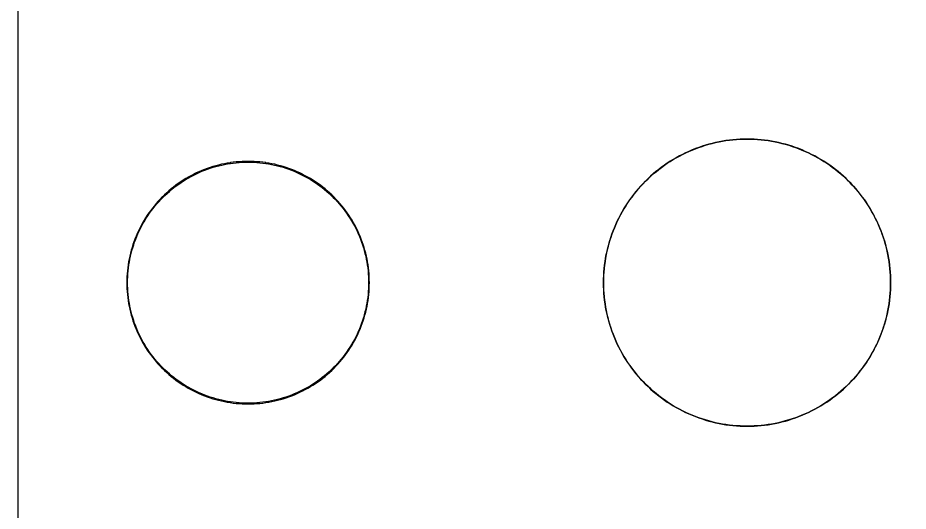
# Model space of a CAD drawing. Extents: x 2 to 124, y 0 to 129.
# Drawn here: x 2.36 to 31.82, y 32.97 to 49.29 of the extents above; entities that cross this region are included whole.
import ezdxf

# ---------------------------------------------------------------- set-up
doc = ezdxf.new("R2010")
doc.units = 0

msp = doc.modelspace()

# ---------------------------------------------------------------- linework, layer by layer
at = {"color": 5, "true_color": 0x0000ff}
msp.add_polyline3d([(123.94209, 0.3175, 0), (123.94209, 128.81762, 0), (2.36219, 128.81762, 0), (2.36219, 0.3175, 0), (123.94209, 0.3175, 0)], close=True, dxfattribs=at)
at = {"color": 34, "true_color": 0x008000}
for points in [[(2.3622, 0.3175, 0), (123.94209, 0.3175, 0), (123.94209, 128.81762, 0), (2.3622, 128.81762, 0), (2.3622, 0.3175, 0)], [(26.37561, 45.27727, 0), (26.25902, 45.27296, 0), (26.14269, 45.26584, 0), (26.02661, 45.25594, 0), (25.91079, 45.24298, 0), (25.79522, 45.22749, 0), (25.79483, 45.22743, 0), (25.68018, 45.20895, 0), (25.68016, 45.20895, 0), (25.67976, 45.20888, 0), (25.56521, 45.18755, 0), (25.45116, 45.16342, 0), (25.33763, 45.13649, 0), (25.22485, 45.10678, 0), (25.11284, 45.07426, 0), (25.00184, 45.03896, 0), (24.8916, 45.00111, 0), (24.78238, 44.96047, 0), (24.67392, 44.91704, 0), (24.56699, 44.87132, 0), (24.46082, 44.8228, 0), (24.35617, 44.7715, 0), (24.35582, 44.77132, 0), (24.25218, 44.71772, 0), (24.15008, 44.66133, 0), (24.04949, 44.60266, 0), (23.95018, 44.5417, 0), (23.85239, 44.47795, 0), (23.75638, 44.41216, 0), (23.66189, 44.34383, 0), (23.56918, 44.27322, 0), (23.47799, 44.20032, 0), (23.38884, 44.12539, 0), (23.30146, 44.04818, 0), (23.21612, 43.96868, 0), (23.13255, 43.8874, 0), (23.13227, 43.88712, 0), (23.05099, 43.80355, 0), (22.97149, 43.71821, 0), (22.89427, 43.63083, 0), (22.81934, 43.54168, 0), (22.74645, 43.45049, 0), (22.67583, 43.35778, 0), (22.60751, 43.26329, 0), (22.54172, 43.16728, 0), (22.47797, 43.06949, 0), (22.41701, 42.97018, 0), (22.35833, 42.86959, 0), (22.30195, 42.76748, 0), (22.30177, 42.76713, 0), (22.24835, 42.66385, 0), (22.24817, 42.6635, 0), (22.19686, 42.55885, 0), (22.14835, 42.45268, 0), (22.10263, 42.34574, 0), (22.0592, 42.23729, 0), (22.01856, 42.12807, 0), (21.98071, 42.01783, 0), (21.9454, 41.90683, 0), (21.91289, 41.79482, 0), (21.88317, 41.68204, 0), (21.85625, 41.5685, 0), (21.83212, 41.45445, 0), (21.81078, 41.3399, 0), (21.81072, 41.3395, 0), (21.79224, 41.22484, 0), (21.79218, 41.22444, 0), (21.77669, 41.10888, 0), (21.76373, 40.99304, 0), (21.75382, 40.87698, 0), (21.74671, 40.76065, 0), (21.74239, 40.64406, 0), (21.74087, 40.52747, 0), (21.74239, 40.41089, 0), (21.74671, 40.2943, 0), (21.75382, 40.17797, 0), (21.76373, 40.06189, 0), (21.77669, 39.94607, 0), (21.79218, 39.8305, 0), (21.79224, 39.8301, 0), (21.81078, 39.71504, 0), (21.83212, 39.60049, 0), (21.85625, 39.48644, 0), (21.88317, 39.3729, 0), (21.91289, 39.26012, 0), (21.9454, 39.14811, 0), (21.98071, 39.03712, 0), (22.01856, 38.92687, 0), (22.0592, 38.81765, 0), (22.10263, 38.7092, 0), (22.14835, 38.60226, 0), (22.19686, 38.4961, 0), (22.19704, 38.49574, 0), (22.24817, 38.39145, 0), (22.24835, 38.39109, 0), (22.30195, 38.28746, 0), (22.35833, 38.18535, 0), (22.41701, 38.08477, 0), (22.47797, 37.98546, 0), (22.54172, 37.88767, 0), (22.60751, 37.79164, 0), (22.67583, 37.69717, 0), (22.74645, 37.60446, 0), (22.81934, 37.51327, 0), (22.89427, 37.42412, 0), (22.97149, 37.33674, 0), (23.05099, 37.25139, 0), (23.13227, 37.16783, 0), (23.13255, 37.16755, 0), (23.21612, 37.08627, 0), (23.30146, 37.00677, 0), (23.38884, 36.92955, 0), (23.47799, 36.85461, 0), (23.56918, 36.78172, 0), (23.66189, 36.71111, 0), (23.75638, 36.64279, 0), (23.85239, 36.577, 0), (23.95018, 36.51325, 0), (24.04949, 36.45229, 0), (24.15008, 36.39361, 0), (24.25218, 36.33722, 0), (24.35582, 36.28363, 0), (24.35617, 36.28345, 0), (24.46082, 36.23214, 0), (24.56699, 36.18363, 0), (24.67392, 36.13791, 0), (24.78238, 36.09447, 0), (24.8916, 36.05383, 0), (25.00184, 36.01599, 0), (25.11284, 35.98068, 0), (25.22485, 35.94816, 0), (25.33763, 35.91845, 0), (25.45116, 35.89153, 0), (25.56521, 35.8674, 0), (25.67976, 35.84606, 0), (25.68016, 35.84599, 0), (25.68018, 35.84599, 0), (25.79483, 35.82752, 0), (25.79522, 35.82746, 0), (25.91079, 35.81196, 0), (26.02661, 35.79901, 0), (26.14269, 35.7891, 0), (26.25902, 35.78199, 0), (26.37561, 35.77767, 0), (26.49219, 35.77615, 0), (26.60878, 35.77767, 0), (26.72537, 35.78199, 0), (26.8417, 35.7891, 0), (26.95778, 35.79901, 0), (27.0736, 35.81196, 0), (27.18917, 35.82746, 0), (27.18956, 35.82752, 0), (27.30421, 35.84599, 0), (27.30423, 35.84599, 0), (27.30463, 35.84606, 0), (27.41918, 35.8674, 0), (27.53323, 35.89153, 0), (27.64676, 35.91845, 0), (27.75954, 35.94816, 0), (27.87155, 35.98068, 0), (27.98255, 36.01599, 0), (28.09279, 36.05383, 0), (28.20201, 36.09447, 0), (28.31047, 36.13791, 0), (28.4174, 36.18363, 0), (28.52357, 36.23214, 0), (28.62822, 36.28345, 0), (28.62857, 36.28363, 0), (28.73221, 36.33722, 0), (28.83431, 36.39361, 0), (28.9349, 36.45229, 0), (29.03421, 36.51325, 0), (29.132, 36.577, 0), (29.22801, 36.64279, 0), (29.3225, 36.71111, 0), (29.41521, 36.78172, 0), (29.5064, 36.85461, 0), (29.59555, 36.92955, 0), (29.68293, 37.00677, 0), (29.76827, 37.08627, 0), (29.85184, 37.16755, 0), (29.85212, 37.16783, 0), (29.9334, 37.25139, 0), (30.0129, 37.33674, 0), (30.09012, 37.42412, 0), (30.16505, 37.51327, 0), (30.23794, 37.60446, 0), (30.30856, 37.69717, 0), (30.37688, 37.79164, 0), (30.44267, 37.88767, 0), (30.50642, 37.98546, 0), (30.56738, 38.08477, 0), (30.62606, 38.18535, 0), (30.68244, 38.28746, 0), (30.73604, 38.39109, 0), (30.73622, 38.39145, 0), (30.78735, 38.49574, 0), (30.78753, 38.4961, 0), (30.83604, 38.60226, 0), (30.88176, 38.7092, 0), (30.92519, 38.81765, 0), (30.96583, 38.92687, 0), (31.00368, 39.03712, 0), (31.03899, 39.14811, 0), (31.0715, 39.26012, 0), (31.10122, 39.3729, 0), (31.12814, 39.48644, 0), (31.15227, 39.60049, 0), (31.17361, 39.71504, 0), (31.19215, 39.8301, 0), (31.19221, 39.8305, 0), (31.20771, 39.94607, 0), (31.22066, 40.06189, 0), (31.23057, 40.17797, 0), (31.23768, 40.2943, 0), (31.242, 40.41089, 0), (31.24352, 40.52747, 0), (31.242, 40.64406, 0), (31.23768, 40.76065, 0), (31.23057, 40.87698, 0), (31.22066, 40.99304, 0), (31.20771, 41.10888, 0), (31.19221, 41.22444, 0), (31.19215, 41.22484, 0), (31.17367, 41.3395, 0), (31.17361, 41.3399, 0), (31.15227, 41.45445, 0), (31.12814, 41.5685, 0), (31.10122, 41.68204, 0), (31.0715, 41.79482, 0), (31.03899, 41.90683, 0), (31.00368, 42.01783, 0), (30.96583, 42.12807, 0), (30.92519, 42.23729, 0), (30.88176, 42.34574, 0), (30.83604, 42.45268, 0), (30.78753, 42.55885, 0), (30.73622, 42.6635, 0), (30.73604, 42.66385, 0), (30.68262, 42.76713, 0), (30.68244, 42.76748, 0), (30.62606, 42.86959, 0), (30.56738, 42.97018, 0), (30.50642, 43.06949, 0), (30.44267, 43.16728, 0), (30.37688, 43.26329, 0), (30.30856, 43.35778, 0), (30.23794, 43.45049, 0), (30.16505, 43.54168, 0), (30.09012, 43.63083, 0), (30.0129, 43.71821, 0), (29.9334, 43.80355, 0), (29.85212, 43.88712, 0), (29.85184, 43.8874, 0), (29.76827, 43.96868, 0), (29.68293, 44.04818, 0), (29.59555, 44.12539, 0), (29.5064, 44.20032, 0), (29.41521, 44.27322, 0), (29.3225, 44.34383, 0), (29.22801, 44.41216, 0), (29.132, 44.47795, 0), (29.03421, 44.5417, 0), (28.9349, 44.60266, 0), (28.83431, 44.66133, 0), (28.73221, 44.71772, 0), (28.62857, 44.77132, 0), (28.62822, 44.7715, 0), (28.52357, 44.8228, 0), (28.4174, 44.87132, 0), (28.31047, 44.91704, 0), (28.20201, 44.96047, 0), (28.09279, 45.00111, 0), (27.98255, 45.03896, 0), (27.87155, 45.07426, 0), (27.75954, 45.10678, 0), (27.64676, 45.13649, 0), (27.53323, 45.16342, 0), (27.41918, 45.18755, 0), (27.30463, 45.20888, 0), (27.30423, 45.20895, 0), (27.30421, 45.20895, 0), (27.18956, 45.22743, 0), (27.18917, 45.22749, 0), (27.0736, 45.24298, 0), (26.95778, 45.25594, 0), (26.8417, 45.26584, 0), (26.72537, 45.27296, 0), (26.60878, 45.27727, 0), (26.49219, 45.2788, 0), (26.37561, 45.27727, 0)], [(26.72537, 35.78452, 0), (26.60878, 35.7802, 0), (26.49219, 35.77868, 0), (26.37561, 35.7802, 0), (26.25902, 35.78452, 0), (26.14269, 35.79164, 0), (26.02661, 35.80155, 0), (25.91079, 35.8145, 0), (25.79522, 35.83, 0), (25.7952, 35.83, 0), (25.68055, 35.84848, 0), (25.566, 35.86981, 0), (25.45195, 35.89394, 0), (25.33841, 35.92087, 0), (25.22564, 35.95058, 0), (25.11362, 35.9831, 0), (25.00262, 36.0184, 0), (24.89239, 36.05625, 0), (24.78317, 36.09689, 0), (24.67471, 36.14032, 0), (24.56778, 36.18604, 0), (24.4616, 36.23456, 0), (24.357, 36.28584, 0), (24.25368, 36.33928, 0), (24.15157, 36.39567, 0), (24.05099, 36.45434, 0), (23.95167, 36.5153, 0), (23.85388, 36.57905, 0), (23.75787, 36.64484, 0), (23.66338, 36.71317, 0), (23.57067, 36.78378, 0), (23.47949, 36.85667, 0), (23.39033, 36.93161, 0), (23.30296, 37.00882, 0), (23.21761, 37.08832, 0), (23.13419, 37.16946, 0), (23.05305, 37.25289, 0), (22.97354, 37.33823, 0), (22.89633, 37.42561, 0), (22.8214, 37.51476, 0), (22.7485, 37.60595, 0), (22.67789, 37.69865, 0), (22.60956, 37.79314, 0), (22.54378, 37.88915, 0), (22.48002, 37.98695, 0), (22.41906, 38.08626, 0), (22.36039, 38.18685, 0), (22.304, 38.28896, 0), (22.25048, 38.39246, 0), (22.19928, 38.49687, 0), (22.15076, 38.60305, 0), (22.10504, 38.70999, 0), (22.06161, 38.81845, 0), (22.02097, 38.92767, 0), (21.98312, 39.0379, 0), (21.94782, 39.14889, 0), (21.91531, 39.26091, 0), (21.88559, 39.37369, 0), (21.85866, 39.48722, 0), (21.83453, 39.60127, 0), (21.8132, 39.71582, 0), (21.79472, 39.8305, 0), (21.77923, 39.94607, 0), (21.76627, 40.06189, 0), (21.75637, 40.17797, 0), (21.74925, 40.2943, 0), (21.74494, 40.41089, 0), (21.74341, 40.52747, 0), (21.74494, 40.64406, 0), (21.74925, 40.76065, 0), (21.75637, 40.87698, 0), (21.76627, 40.99304, 0), (21.77923, 41.10888, 0), (21.79471, 41.22439, 0), (21.8132, 41.33912, 0), (21.83453, 41.45367, 0), (21.85866, 41.56772, 0), (21.88559, 41.68126, 0), (21.91531, 41.79403, 0), (21.94782, 41.90605, 0), (21.98312, 42.01704, 0), (22.02097, 42.12728, 0), (22.06161, 42.2365, 0), (22.10504, 42.34496, 0), (22.15076, 42.45189, 0), (22.19928, 42.55806, 0), (22.25057, 42.66267, 0), (22.304, 42.76599, 0), (22.36039, 42.8681, 0), (22.41906, 42.96868, 0), (22.48002, 43.068, 0), (22.54378, 43.16579, 0), (22.60956, 43.2618, 0), (22.67789, 43.35629, 0), (22.7485, 43.449, 0), (22.8214, 43.54018, 0), (22.89633, 43.62934, 0), (22.97354, 43.71671, 0), (23.05305, 43.80206, 0), (23.13419, 43.88548, 0), (23.21761, 43.96662, 0), (23.30296, 44.04612, 0), (23.39033, 44.12334, 0), (23.47949, 44.19827, 0), (23.57067, 44.27117, 0), (23.66338, 44.34178, 0), (23.75787, 44.41011, 0), (23.85388, 44.47589, 0), (23.95167, 44.53965, 0), (24.05099, 44.60061, 0), (24.15157, 44.65928, 0), (24.25368, 44.71567, 0), (24.35696, 44.76908, 0), (24.4616, 44.82039, 0), (24.56778, 44.8689, 0), (24.67471, 44.91462, 0), (24.78317, 44.95806, 0), (24.89239, 44.9987, 0), (25.00262, 45.03654, 0), (25.11362, 45.07185, 0), (25.22564, 45.10436, 0), (25.33841, 45.13408, 0), (25.45195, 45.161, 0), (25.566, 45.18513, 0), (25.68055, 45.20647, 0), (25.79532, 45.22496, 0), (25.91079, 45.24044, 0), (26.02661, 45.2534, 0), (26.14269, 45.2633, 0), (26.25902, 45.27042, 0), (26.37561, 45.27473, 0), (26.49219, 45.27626, 0), (26.60878, 45.27473, 0), (26.72537, 45.27042, 0), (26.8417, 45.2633, 0), (26.95778, 45.2534, 0), (27.0736, 45.24044, 0), (27.18907, 45.22496, 0), (27.30384, 45.20647, 0), (27.41839, 45.18513, 0), (27.53244, 45.161, 0), (27.64598, 45.13408, 0), (27.75875, 45.10436, 0), (27.87077, 45.07185, 0), (27.98177, 45.03654, 0), (28.092, 44.9987, 0), (28.20122, 44.95806, 0), (28.30968, 44.91462, 0), (28.41661, 44.8689, 0), (28.52279, 44.82039, 0), (28.62743, 44.76908, 0), (28.73071, 44.71567, 0), (28.83282, 44.65928, 0), (28.9334, 44.60061, 0), (29.03272, 44.53965, 0), (29.13051, 44.47589, 0), (29.22652, 44.41011, 0), (29.32101, 44.34178, 0), (29.41372, 44.27117, 0), (29.5049, 44.19827, 0), (29.59406, 44.12334, 0), (29.68143, 44.04612, 0), (29.76678, 43.96662, 0), (29.8502, 43.88548, 0), (29.93134, 43.80206, 0), (30.01085, 43.71671, 0), (30.08806, 43.62934, 0), (30.16299, 43.54018, 0), (30.23589, 43.449, 0), (30.3065, 43.35629, 0), (30.37483, 43.2618, 0), (30.44061, 43.16579, 0), (30.50437, 43.068, 0), (30.56533, 42.96868, 0), (30.624, 42.8681, 0), (30.68039, 42.76599, 0), (30.73382, 42.66267, 0), (30.78511, 42.55806, 0), (30.83363, 42.45189, 0), (30.87935, 42.34496, 0), (30.92278, 42.2365, 0), (30.96342, 42.12728, 0), (31.00127, 42.01704, 0), (31.03657, 41.90605, 0), (31.06908, 41.79403, 0), (31.0988, 41.68126, 0), (31.12573, 41.56772, 0), (31.14986, 41.45367, 0), (31.17119, 41.33912, 0), (31.18968, 41.22439, 0), (31.20516, 41.10888, 0), (31.21812, 40.99304, 0), (31.22802, 40.87698, 0), (31.23514, 40.76065, 0), (31.23945, 40.64406, 0), (31.24098, 40.52747, 0), (31.23945, 40.41089, 0), (31.23514, 40.2943, 0), (31.22802, 40.17797, 0), (31.21812, 40.06189, 0), (31.20516, 39.94607, 0), (31.18967, 39.8305, 0), (31.17119, 39.71582, 0), (31.14986, 39.60127, 0), (31.12573, 39.48722, 0), (31.0988, 39.37369, 0), (31.06908, 39.26091, 0), (31.03657, 39.14889, 0), (31.00127, 39.0379, 0), (30.96342, 38.92767, 0), (30.92278, 38.81845, 0), (30.87935, 38.70999, 0), (30.83363, 38.60305, 0), (30.78511, 38.49687, 0), (30.73391, 38.39246, 0), (30.68039, 38.28896, 0), (30.624, 38.18685, 0), (30.56533, 38.08626, 0), (30.50437, 37.98695, 0), (30.44061, 37.88915, 0), (30.37483, 37.79314, 0), (30.3065, 37.69865, 0), (30.23589, 37.60595, 0), (30.16299, 37.51476, 0), (30.08806, 37.42561, 0), (30.01085, 37.33823, 0), (29.93134, 37.25289, 0), (29.8502, 37.16946, 0), (29.76678, 37.08832, 0), (29.68143, 37.00882, 0), (29.59406, 36.93161, 0), (29.5049, 36.85667, 0), (29.41372, 36.78378, 0), (29.32101, 36.71317, 0), (29.22652, 36.64484, 0), (29.13051, 36.57905, 0), (29.03272, 36.5153, 0), (28.9334, 36.45434, 0), (28.83282, 36.39567, 0), (28.73071, 36.33928, 0), (28.62739, 36.28584, 0), (28.52279, 36.23456, 0), (28.41661, 36.18604, 0), (28.30968, 36.14032, 0), (28.20122, 36.09689, 0), (28.092, 36.05625, 0), (27.98177, 36.0184, 0), (27.87077, 35.9831, 0), (27.75875, 35.95058, 0), (27.64598, 35.92087, 0), (27.53244, 35.89394, 0), (27.41839, 35.86981, 0), (27.30384, 35.84848, 0), (27.18919, 35.83, 0), (27.18917, 35.83, 0), (27.0736, 35.8145, 0), (26.95778, 35.80155, 0), (26.8417, 35.79164, 0), (26.72537, 35.78452, 0)], [(9.88415, 44.5389, 0), (9.78585, 44.53534, 0), (9.68806, 44.52924, 0), (9.59002, 44.52086, 0), (9.49248, 44.51019, 0), (9.3952, 44.49699, 0), (9.39128, 44.49636, 0), (9.29449, 44.48062, 0), (9.19797, 44.46258, 0), (9.10197, 44.44226, 0), (9.00647, 44.41966, 0), (8.91147, 44.39476, 0), (8.81724, 44.36733, 0), (8.7235, 44.33761, 0), (8.6308, 44.30561, 0), (8.5386, 44.27157, 0), (8.44767, 44.235, 0), (8.35723, 44.19639, 0), (8.26809, 44.1555, 0), (8.17995, 44.11232, 0), (8.17641, 44.11051, 0), (8.08902, 44.0653, 0), (8.00318, 44.01806, 0), (7.91835, 43.96878, 0), (7.83478, 43.91722, 0), (7.75248, 43.86362, 0), (7.67146, 43.808, 0), (7.59196, 43.75059, 0), (7.51372, 43.69116, 0), (7.43727, 43.62969, 0), (7.36209, 43.5667, 0), (7.28843, 43.50142, 0), (7.21654, 43.43462, 0), (7.14619, 43.36629, 0), (7.14338, 43.36348, 0), (7.07505, 43.29312, 0), (7.00825, 43.22124, 0), (6.94297, 43.14758, 0), (6.87998, 43.0724, 0), (6.81851, 42.99594, 0), (6.75907, 42.91771, 0), (6.70167, 42.83821, 0), (6.64604, 42.75718, 0), (6.59245, 42.67489, 0), (6.54089, 42.59132, 0), (6.49161, 42.50649, 0), (6.44437, 42.42063, 0), (6.39916, 42.33326, 0), (6.39735, 42.32972, 0), (6.35417, 42.24158, 0), (6.31328, 42.15243, 0), (6.27467, 42.062, 0), (6.23809, 41.97107, 0), (6.20406, 41.87887, 0), (6.17205, 41.78616, 0), (6.14234, 41.69243, 0), (6.1149, 41.5982, 0), (6.09001, 41.5032, 0), (6.06741, 41.4077, 0), (6.04709, 41.31169, 0), (6.02905, 41.21517, 0), (6.0133, 41.11839, 0), (6.01268, 41.11446, 0), (5.99948, 41.01718, 0), (5.98881, 40.91964, 0), (5.98043, 40.82161, 0), (5.97433, 40.72381, 0), (5.97077, 40.62552, 0), (5.9695, 40.52747, 0), (5.97077, 40.42943, 0), (5.97433, 40.33113, 0), (5.98043, 40.23334, 0), (5.98881, 40.1353, 0), (5.99948, 40.03776, 0), (6.01268, 39.94048, 0), (6.0133, 39.93654, 0), (6.02905, 39.83977, 0), (6.04709, 39.74326, 0), (6.06741, 39.64725, 0), (6.09001, 39.55174, 0), (6.1149, 39.45675, 0), (6.14234, 39.36251, 0), (6.17205, 39.26879, 0), (6.20406, 39.17608, 0), (6.23809, 39.08388, 0), (6.27467, 38.99293, 0), (6.31328, 38.90252, 0), (6.35417, 38.81337, 0), (6.39735, 38.72523, 0), (6.39916, 38.72169, 0), (6.44437, 38.63431, 0), (6.49161, 38.54846, 0), (6.54089, 38.46362, 0), (6.59245, 38.38006, 0), (6.64604, 38.29775, 0), (6.70167, 38.21674, 0), (6.75907, 38.13723, 0), (6.81851, 38.05899, 0), (6.87998, 37.98255, 0), (6.94297, 37.90735, 0), (7.00825, 37.8337, 0), (7.07505, 37.76182, 0), (7.14338, 37.69146, 0), (7.14619, 37.68865, 0), (7.21654, 37.62033, 0), (7.28843, 37.55353, 0), (7.36209, 37.48825, 0), (7.43727, 37.42526, 0), (7.51372, 37.36379, 0), (7.59196, 37.30435, 0), (7.67146, 37.24695, 0), (7.75248, 37.19131, 0), (7.83478, 37.13773, 0), (7.91835, 37.08617, 0), (8.00318, 37.03689, 0), (8.08902, 36.98964, 0), (8.17641, 36.94442, 0), (8.17995, 36.94263, 0), (8.26809, 36.89945, 0), (8.35723, 36.85855, 0), (8.44767, 36.81995, 0), (8.5386, 36.78337, 0), (8.6308, 36.74933, 0), (8.7235, 36.71732, 0), (8.81724, 36.68761, 0), (8.91147, 36.66017, 0), (9.00647, 36.63529, 0), (9.10197, 36.61267, 0), (9.19797, 36.59236, 0), (9.29449, 36.57433, 0), (9.39128, 36.55858, 0), (9.3952, 36.55796, 0), (9.49248, 36.54475, 0), (9.59002, 36.53408, 0), (9.68806, 36.5257, 0), (9.78585, 36.51961, 0), (9.88415, 36.51605, 0), (9.9822, 36.51478, 0), (10.08024, 36.51605, 0), (10.17854, 36.51961, 0), (10.27633, 36.5257, 0), (10.37437, 36.53408, 0), (10.4719, 36.54475, 0), (10.56919, 36.55796, 0), (10.57311, 36.55858, 0), (10.66989, 36.57433, 0), (10.76641, 36.59236, 0), (10.86242, 36.61267, 0), (10.95792, 36.63529, 0), (11.05292, 36.66017, 0), (11.14715, 36.68761, 0), (11.24088, 36.71732, 0), (11.33359, 36.74933, 0), (11.42579, 36.78337, 0), (11.51672, 36.81995, 0), (11.60715, 36.85855, 0), (11.6963, 36.89945, 0), (11.78444, 36.94263, 0), (11.78798, 36.94442, 0), (11.87536, 36.98964, 0), (11.96121, 37.03689, 0), (12.04604, 37.08617, 0), (12.12961, 37.13773, 0), (12.21191, 37.19131, 0), (12.29293, 37.24695, 0), (12.37243, 37.30435, 0), (12.45067, 37.36379, 0), (12.52712, 37.42526, 0), (12.6023, 37.48825, 0), (12.67596, 37.55353, 0), (12.74785, 37.62033, 0), (12.8182, 37.68865, 0), (12.82101, 37.69146, 0), (12.88934, 37.76182, 0), (12.95614, 37.8337, 0), (13.02142, 37.90735, 0), (13.08441, 37.98255, 0), (13.14588, 38.05899, 0), (13.20532, 38.13723, 0), (13.26272, 38.21674, 0), (13.31835, 38.29775, 0), (13.37194, 38.38006, 0), (13.4235, 38.46362, 0), (13.47278, 38.54846, 0), (13.52002, 38.63431, 0), (13.56523, 38.72169, 0), (13.56704, 38.72523, 0), (13.61022, 38.81337, 0), (13.65111, 38.90252, 0), (13.68972, 38.99293, 0), (13.7263, 39.08388, 0), (13.76033, 39.17608, 0), (13.79234, 39.26879, 0), (13.82205, 39.36251, 0), (13.84949, 39.45675, 0), (13.87438, 39.55174, 0), (13.89698, 39.64725, 0), (13.9173, 39.74326, 0), (13.93534, 39.83977, 0), (13.95109, 39.93654, 0), (13.95171, 39.94048, 0), (13.96492, 40.03776, 0), (13.97558, 40.1353, 0), (13.98397, 40.23334, 0), (13.99006, 40.33113, 0), (13.99362, 40.42943, 0), (13.99489, 40.52747, 0), (13.99362, 40.62552, 0), (13.99006, 40.72381, 0), (13.98397, 40.82161, 0), (13.97558, 40.91964, 0), (13.96492, 41.01718, 0), (13.95171, 41.11446, 0), (13.95109, 41.11839, 0), (13.93534, 41.21517, 0), (13.9173, 41.31169, 0), (13.89698, 41.4077, 0), (13.87438, 41.5032, 0), (13.84949, 41.5982, 0), (13.82205, 41.69243, 0), (13.79234, 41.78616, 0), (13.76033, 41.87887, 0), (13.7263, 41.97107, 0), (13.68972, 42.062, 0), (13.65111, 42.15243, 0), (13.61022, 42.24158, 0), (13.56704, 42.32972, 0), (13.56523, 42.33326, 0), (13.52002, 42.42063, 0), (13.47278, 42.50649, 0), (13.4235, 42.59132, 0), (13.37194, 42.67489, 0), (13.31835, 42.75718, 0), (13.26272, 42.83821, 0), (13.20532, 42.91771, 0), (13.14588, 42.99594, 0), (13.08441, 43.0724, 0), (13.02142, 43.14758, 0), (12.95614, 43.22124, 0), (12.88934, 43.29312, 0), (12.82101, 43.36348, 0), (12.8182, 43.36629, 0), (12.74785, 43.43462, 0), (12.67596, 43.50142, 0), (12.6023, 43.5667, 0), (12.52712, 43.62969, 0), (12.45067, 43.69116, 0), (12.37243, 43.75059, 0), (12.29293, 43.808, 0), (12.21191, 43.86362, 0), (12.12961, 43.91722, 0), (12.04604, 43.96878, 0), (11.96121, 44.01806, 0), (11.87536, 44.0653, 0), (11.78798, 44.11051, 0), (11.78444, 44.11232, 0), (11.6963, 44.1555, 0), (11.60715, 44.19639, 0), (11.51672, 44.235, 0), (11.42579, 44.27157, 0), (11.33359, 44.30561, 0), (11.24088, 44.33761, 0), (11.14715, 44.36733, 0), (11.05292, 44.39476, 0), (10.95792, 44.41966, 0), (10.86242, 44.44226, 0), (10.76641, 44.46258, 0), (10.66989, 44.48062, 0), (10.57311, 44.49636, 0), (10.56919, 44.49699, 0), (10.4719, 44.51019, 0), (10.37437, 44.52086, 0), (10.27633, 44.52924, 0), (10.17854, 44.53534, 0), (10.08024, 44.5389, 0), (9.9822, 44.54017, 0), (9.88415, 44.5389, 0)], [(10.17854, 36.54501, 0), (10.08024, 36.54144, 0), (9.9822, 36.54018, 0), (9.88415, 36.54144, 0), (9.78585, 36.54501, 0), (9.68806, 36.5511, 0), (9.59002, 36.55948, 0), (9.49248, 36.57015, 0), (9.39593, 36.58326, 0), (9.30235, 36.59849, 0), (9.20583, 36.61652, 0), (9.10981, 36.63684, 0), (9.01432, 36.65945, 0), (8.91932, 36.68434, 0), (8.82509, 36.71177, 0), (8.73136, 36.74149, 0), (8.63865, 36.77349, 0), (8.54645, 36.80753, 0), (8.45552, 36.84411, 0), (8.36509, 36.88271, 0), (8.27594, 36.9236, 0), (8.18841, 36.96648, 0), (8.10396, 37.01019, 0), (8.01811, 37.05744, 0), (7.93328, 37.10672, 0), (7.84971, 37.15828, 0), (7.76741, 37.21186, 0), (7.68639, 37.2675, 0), (7.60689, 37.3249, 0), (7.52865, 37.38434, 0), (7.4522, 37.44581, 0), (7.37702, 37.5088, 0), (7.30336, 37.57408, 0), (7.23147, 37.64088, 0), (7.16255, 37.70782, 0), (7.0956, 37.77675, 0), (7.0288, 37.84863, 0), (6.96352, 37.92228, 0), (6.90053, 37.99748, 0), (6.83906, 38.07392, 0), (6.77962, 38.15216, 0), (6.72222, 38.23167, 0), (6.66659, 38.31269, 0), (6.613, 38.39499, 0), (6.56144, 38.47855, 0), (6.51216, 38.56339, 0), (6.46492, 38.64924, 0), (6.42095, 38.73423, 0), (6.37833, 38.82121, 0), (6.33744, 38.91037, 0), (6.29883, 39.00079, 0), (6.26225, 39.09173, 0), (6.22822, 39.18392, 0), (6.19621, 39.27664, 0), (6.16649, 39.37036, 0), (6.13906, 39.46459, 0), (6.11417, 39.55959, 0), (6.09156, 39.65509, 0), (6.07124, 39.7511, 0), (6.05321, 39.84763, 0), (6.03799, 39.94115, 0), (6.02488, 40.03776, 0), (6.01421, 40.1353, 0), (6.00583, 40.23334, 0), (5.99973, 40.33113, 0), (5.99617, 40.42943, 0), (5.9949, 40.52747, 0), (5.99617, 40.62552, 0), (5.99973, 40.72381, 0), (6.00583, 40.82161, 0), (6.01421, 40.91964, 0), (6.02488, 41.01718, 0), (6.03799, 41.1138, 0), (6.05321, 41.20732, 0), (6.07124, 41.30384, 0), (6.09156, 41.39985, 0), (6.11417, 41.49535, 0), (6.13906, 41.59035, 0), (6.16649, 41.68457, 0), (6.19621, 41.7783, 0), (6.22822, 41.87102, 0), (6.26225, 41.96322, 0), (6.29883, 42.05415, 0), (6.33744, 42.14458, 0), (6.37833, 42.23373, 0), (6.42094, 42.32072, 0), (6.46492, 42.4057, 0), (6.51216, 42.49156, 0), (6.56144, 42.57639, 0), (6.613, 42.65996, 0), (6.66659, 42.74225, 0), (6.72222, 42.82328, 0), (6.77962, 42.90278, 0), (6.83906, 42.98101, 0), (6.90053, 43.05747, 0), (6.96352, 43.13265, 0), (7.0288, 43.20631, 0), (7.0956, 43.27819, 0), (7.16255, 43.34713, 0), (7.23147, 43.41407, 0), (7.30336, 43.48087, 0), (7.37702, 43.54615, 0), (7.4522, 43.60914, 0), (7.52865, 43.67061, 0), (7.60689, 43.73004, 0), (7.68639, 43.78745, 0), (7.76741, 43.84307, 0), (7.84971, 43.89667, 0), (7.93328, 43.94823, 0), (8.01811, 43.99751, 0), (8.10396, 44.04475, 0), (8.18912, 44.08881, 0), (8.27594, 44.13134, 0), (8.36509, 44.17223, 0), (8.45552, 44.21084, 0), (8.54645, 44.24742, 0), (8.63865, 44.28145, 0), (8.73136, 44.31346, 0), (8.82509, 44.34317, 0), (8.91932, 44.37061, 0), (9.01432, 44.3955, 0), (9.10981, 44.4181, 0), (9.20583, 44.43842, 0), (9.30235, 44.45646, 0), (9.39556, 44.47163, 0), (9.49248, 44.48479, 0), (9.59002, 44.49546, 0), (9.68806, 44.50384, 0), (9.78585, 44.50994, 0), (9.88415, 44.51349, 0), (9.9822, 44.51476, 0), (10.08024, 44.51349, 0), (10.17854, 44.50994, 0), (10.27633, 44.50384, 0), (10.37437, 44.49546, 0), (10.4719, 44.48479, 0), (10.56884, 44.47163, 0), (10.66204, 44.45646, 0), (10.75856, 44.43842, 0), (10.85457, 44.4181, 0), (10.95007, 44.3955, 0), (11.04507, 44.37061, 0), (11.1393, 44.34317, 0), (11.23303, 44.31346, 0), (11.32574, 44.28145, 0), (11.41794, 44.24742, 0), (11.50887, 44.21084, 0), (11.5993, 44.17223, 0), (11.68845, 44.13134, 0), (11.77544, 44.08872, 0), (11.86043, 44.04475, 0), (11.94628, 43.99751, 0), (12.03111, 43.94823, 0), (12.11468, 43.89667, 0), (12.19698, 43.84307, 0), (12.278, 43.78745, 0), (12.3575, 43.73004, 0), (12.43574, 43.67061, 0), (12.51219, 43.60914, 0), (12.58737, 43.54615, 0), (12.66103, 43.48087, 0), (12.73292, 43.41407, 0), (12.80184, 43.34713, 0), (12.86879, 43.27819, 0), (12.93559, 43.20631, 0), (13.00087, 43.13265, 0), (13.06386, 43.05747, 0), (13.12533, 42.98101, 0), (13.18477, 42.90278, 0), (13.24217, 42.82328, 0), (13.2978, 42.74225, 0), (13.35139, 42.65996, 0), (13.40295, 42.57639, 0), (13.45223, 42.49156, 0), (13.49947, 42.4057, 0), (13.54345, 42.32072, 0), (13.58606, 42.23373, 0), (13.62695, 42.14458, 0), (13.66556, 42.05415, 0), (13.70214, 41.96322, 0), (13.73617, 41.87102, 0), (13.76818, 41.7783, 0), (13.7979, 41.68457, 0), (13.82533, 41.59035, 0), (13.85022, 41.49535, 0), (13.87283, 41.39985, 0), (13.89315, 41.30384, 0), (13.91118, 41.20732, 0), (13.9264, 41.1138, 0), (13.93951, 41.01718, 0), (13.95018, 40.91964, 0), (13.95857, 40.82161, 0), (13.96466, 40.72381, 0), (13.96822, 40.62552, 0), (13.96949, 40.52747, 0), (13.96822, 40.42943, 0), (13.96466, 40.33113, 0), (13.95857, 40.23334, 0), (13.95018, 40.1353, 0), (13.93951, 40.03776, 0), (13.9264, 39.94115, 0), (13.91118, 39.84763, 0), (13.89315, 39.7511, 0), (13.87283, 39.65509, 0), (13.85022, 39.55959, 0), (13.82533, 39.46459, 0), (13.7979, 39.37036, 0), (13.76818, 39.27664, 0), (13.73617, 39.18392, 0), (13.70214, 39.09173, 0), (13.66556, 39.00079, 0), (13.62695, 38.91037, 0), (13.58606, 38.82121, 0), (13.54344, 38.73423, 0), (13.49947, 38.64924, 0), (13.45223, 38.56339, 0), (13.40295, 38.47855, 0), (13.35139, 38.39499, 0), (13.2978, 38.31269, 0), (13.24217, 38.23167, 0), (13.18477, 38.15216, 0), (13.12533, 38.07392, 0), (13.06386, 37.99748, 0), (13.00087, 37.92228, 0), (12.93559, 37.84863, 0), (12.86879, 37.77675, 0), (12.80184, 37.70782, 0), (12.73292, 37.64088, 0), (12.66103, 37.57408, 0), (12.58737, 37.5088, 0), (12.51219, 37.44581, 0), (12.43574, 37.38434, 0), (12.3575, 37.3249, 0), (12.278, 37.2675, 0), (12.19698, 37.21186, 0), (12.11468, 37.15828, 0), (12.03111, 37.10672, 0), (11.94628, 37.05744, 0), (11.86043, 37.01019, 0), (11.77615, 36.96658, 0), (11.68845, 36.9236, 0), (11.5993, 36.88271, 0), (11.50887, 36.84411, 0), (11.41794, 36.80753, 0), (11.32574, 36.77349, 0), (11.23303, 36.74149, 0), (11.1393, 36.71177, 0), (11.04507, 36.68434, 0), (10.95007, 36.65945, 0), (10.85457, 36.63684, 0), (10.75856, 36.61652, 0), (10.66204, 36.59849, 0), (10.56846, 36.58326, 0), (10.4719, 36.57015, 0), (10.37437, 36.55948, 0), (10.27633, 36.5511, 0), (10.17854, 36.54501, 0)]]:
    msp.add_polyline3d(points, close=True, dxfattribs=at)

doc.saveas('drawing.dxf')
